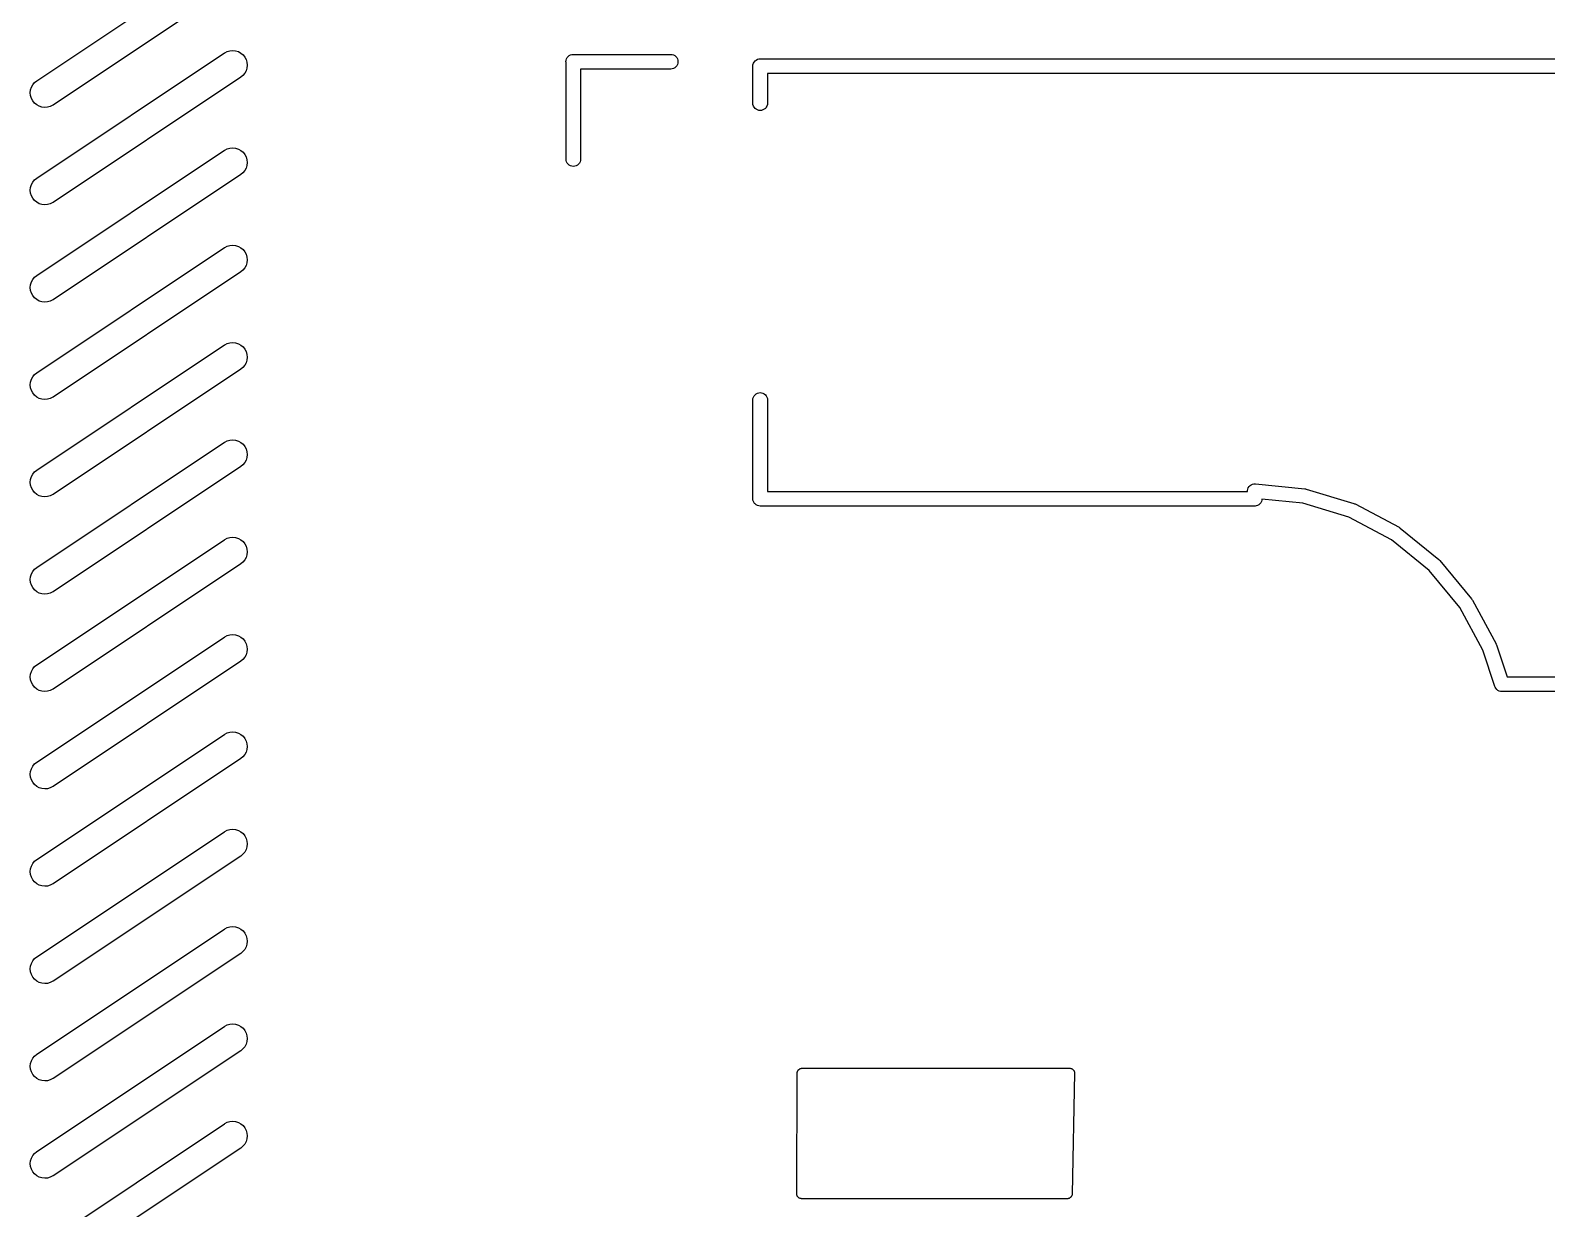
# Model space of a CAD drawing. Extents: x -13 to 127, y -89 to 15.
# Drawn here: x -12.58 to 3, y -61.93 to -49.83 of the extents above; entities that cross this region are included whole.
import ezdxf

# ---------------------------------------------------------------- set-up
doc = ezdxf.new("R2010")
doc.units = 0
doc.layers.add('BLACK', color=7, linetype='CONTINUOUS')

msp = doc.modelspace()

# ---------------------------------------------------------------- linework, layer by layer
at = {"layer": 'BLACK', "linetype": 'CONTINUOUS'}
for p, q in [((-12.5115, -50.3455), (-10.5829, -49.0598)), ((-10.4165, -49.3094), (-12.3451, -50.5951)), ((-12.5115, -51.3455), (-10.5829, -50.0598)), ((-10.5829, -50.0598), (-10.5812, -50.0586)), ((-10.5812, -50.0586), (-10.5552, -50.0452)), ((-10.5552, -50.0452), (-10.527, -50.0371)), ((-10.527, -50.0371), (-10.4979, -50.0346)), ((-10.4979, -50.0346), (-10.4688, -50.0378)), ((-10.4688, -50.0378), (-10.4408, -50.0466)), ((-10.4408, -50.0466), (-10.4152, -50.0607)), ((-10.4152, -50.0607), (-10.3927, -50.0795)), ((-10.3927, -50.0795), (-10.3743, -50.1022)), ((-10.3743, -50.1022), (-10.3607, -50.1282)), ((-10.3607, -50.1282), (-10.3524, -50.1562)), ((-10.3524, -50.1562), (-10.3497, -50.1854)), ((-7.07536, -50.15), (-7.07391, -50.1353)), ((-7.075, -50.1537), (-7.07536, -50.15)), ((-7.075, -51.1537), (-7.075, -50.1537)), ((-7.07391, -50.1353), (-7.06962, -50.1212)), ((-7.06962, -50.1212), (-7.06266, -50.1081)), ((-7.06266, -50.1081), (-7.05329, -50.0967)), ((-7.05329, -50.0967), (-7.04187, -50.0873)), ((-7.04187, -50.0873), (-7.02884, -50.0804)), ((-7.02884, -50.0804), (-7.0147, -50.0761)), ((-7.0147, -50.0761), (-7.00367, -50.075)), ((-7.00367, -50.075), (-7, -50.0746)), ((-7, -50.0746), (-6.99632, -50.075)), ((-6.99632, -50.075), (-5.99632, -50.075)), ((-5.99632, -50.075), (-5.9853, -50.0761)), ((-5.9853, -50.0761), (-5.97116, -50.0804)), ((-5.97116, -50.0804), (-5.95813, -50.0873)), ((-5.95813, -50.0873), (-5.94671, -50.0967)), ((-5.94671, -50.0967), (-5.93734, -50.1081)), ((-5.93734, -50.1081), (-5.93037, -50.1212)), ((-5.93037, -50.1212), (-5.92609, -50.1353)), ((-5.92609, -50.1353), (-5.92464, -50.15)), ((-5.92464, -50.15), (-5.92609, -50.1647)), ((-5.14962, -50.1662), (-5.14266, -50.1531)), ((-5.14266, -50.1531), (-5.13329, -50.1417)), ((-5.13329, -50.1417), (-5.12187, -50.1323)), ((-5.12187, -50.1323), (-5.10884, -50.1254)), ((-5.10884, -50.1254), (-5.0947, -50.1211)), ((-5.0947, -50.1211), (-5.08367, -50.12)), ((-5.08367, -50.12), (-5.08, -50.1196)), ((-5.08, -50.1196), (-5.07632, -50.12)), ((-5.07632, -50.12), (3.81367, -50.12)), ((-10.4165, -50.3094), (-12.3451, -51.5951)), ((-10.3939, -50.2908), (-10.4165, -50.3094)), ((-10.3752, -50.2683), (-10.3939, -50.2908)), ((-10.3613, -50.2425), (-10.3752, -50.2683)), ((-10.3527, -50.2145), (-10.3613, -50.2425)), ((-10.3497, -50.1854), (-10.3527, -50.2145)), ((-5.99632, -50.225), (-6.925, -50.225)), ((-6.925, -50.225), (-6.925, -51.1537)), ((-5.9853, -50.2239), (-5.99632, -50.225)), ((-5.97116, -50.2196), (-5.9853, -50.2239)), ((-5.95813, -50.2127), (-5.97116, -50.2196)), ((-5.94671, -50.2033), (-5.95813, -50.2127)), ((-5.93734, -50.1919), (-5.94671, -50.2033)), ((-5.93037, -50.1788), (-5.93734, -50.1919)), ((-5.92609, -50.1647), (-5.93037, -50.1788)), ((-5.15536, -50.195), (-5.15391, -50.1803)), ((-5.155, -50.1987), (-5.15536, -50.195)), ((-5.155, -50.5797), (-5.155, -50.1987)), ((-5.15391, -50.1803), (-5.14962, -50.1662)), ((3.80633, -50.27), (-5.005, -50.27)), ((-5.005, -50.27), (-5.005, -50.5797)), ((-12.5783, -50.4695), (-12.5753, -50.4404)), ((-12.5756, -50.4986), (-12.5783, -50.4695)), ((-12.5753, -50.4404), (-12.5667, -50.4124)), ((-12.5667, -50.4124), (-12.5528, -50.3866)), ((-12.5528, -50.3866), (-12.5341, -50.364)), ((-12.5341, -50.364), (-12.5115, -50.3455)), ((-12.5673, -50.5267), (-12.5756, -50.4986)), ((-12.5537, -50.5526), (-12.5673, -50.5267)), ((-12.5353, -50.5754), (-12.5537, -50.5526)), ((-12.5128, -50.5942), (-12.5353, -50.5754)), ((-12.4872, -50.6082), (-12.5128, -50.5942)), ((-12.4592, -50.6171), (-12.4872, -50.6082)), ((-12.4301, -50.6203), (-12.4592, -50.6171)), ((-12.401, -50.6178), (-12.4301, -50.6203)), ((-12.3728, -50.6097), (-12.401, -50.6178)), ((-12.3468, -50.5962), (-12.3728, -50.6097)), ((-12.3451, -50.5951), (-12.3468, -50.5962)), ((-5.15391, -50.5907), (-5.155, -50.5797)), ((-5.14962, -50.6048), (-5.15391, -50.5907)), ((-5.14266, -50.6179), (-5.14962, -50.6048)), ((-5.13329, -50.6293), (-5.14266, -50.6179)), ((-5.12187, -50.6387), (-5.13329, -50.6293)), ((-5.02671, -50.6293), (-5.03813, -50.6387)), ((-5.01734, -50.6179), (-5.02671, -50.6293)), ((-5.01037, -50.6048), (-5.01734, -50.6179)), ((-5.00609, -50.5907), (-5.01037, -50.6048)), ((-5.005, -50.5797), (-5.00609, -50.5907)), ((-5.10884, -50.6456), (-5.12187, -50.6387)), ((-5.0947, -50.6499), (-5.10884, -50.6456)), ((-5.08, -50.6514), (-5.0947, -50.6499)), ((-5.0653, -50.6499), (-5.08, -50.6514)), ((-5.05116, -50.6456), (-5.0653, -50.6499)), ((-5.03813, -50.6387), (-5.05116, -50.6456)), ((-12.5115, -52.3455), (-10.5829, -51.0598)), ((-10.5829, -51.0598), (-10.5812, -51.0586)), ((-10.5812, -51.0586), (-10.5552, -51.0452)), ((-10.5552, -51.0452), (-10.527, -51.0371)), ((-10.527, -51.0371), (-10.4979, -51.0346)), ((-10.4979, -51.0346), (-10.4688, -51.0378)), ((-10.4688, -51.0378), (-10.4408, -51.0466)), ((-10.4408, -51.0466), (-10.4152, -51.0607)), ((-10.4152, -51.0607), (-10.3927, -51.0795)), ((-10.3927, -51.0795), (-10.3743, -51.1022)), ((-10.3613, -51.2425), (-10.3752, -51.2683)), ((-10.3743, -51.1022), (-10.3607, -51.1282)), ((-10.3527, -51.2145), (-10.3613, -51.2425)), ((-10.3607, -51.1282), (-10.3524, -51.1562)), ((-10.3497, -51.1854), (-10.3527, -51.2145)), ((-10.3524, -51.1562), (-10.3497, -51.1854)), ((-7.07391, -51.1647), (-7.075, -51.1537)), ((-7.06962, -51.1788), (-7.07391, -51.1647)), ((-7.06266, -51.1919), (-7.06962, -51.1788)), ((-7.05329, -51.2033), (-7.06266, -51.1919)), ((-7.04187, -51.2127), (-7.05329, -51.2033)), ((-7.02884, -51.2196), (-7.04187, -51.2127)), ((-7.0147, -51.2239), (-7.02884, -51.2196)), ((-7, -51.2254), (-7.0147, -51.2239)), ((-6.9853, -51.2239), (-7, -51.2254)), ((-6.97116, -51.2196), (-6.9853, -51.2239)), ((-6.95813, -51.2127), (-6.97116, -51.2196)), ((-6.94671, -51.2033), (-6.95813, -51.2127)), ((-6.93734, -51.1919), (-6.94671, -51.2033)), ((-6.93037, -51.1788), (-6.93734, -51.1919)), ((-6.92609, -51.1647), (-6.93037, -51.1788)), ((-6.925, -51.1537), (-6.92609, -51.1647)), ((-12.5667, -51.4124), (-12.5528, -51.3866)), ((-12.5528, -51.3866), (-12.5341, -51.364)), ((-12.5341, -51.364), (-12.5115, -51.3455)), ((-10.4165, -51.3094), (-12.3451, -52.5951)), ((-10.3939, -51.2908), (-10.4165, -51.3094)), ((-10.3752, -51.2683), (-10.3939, -51.2908)), ((-12.5783, -51.4695), (-12.5753, -51.4404)), ((-12.5756, -51.4986), (-12.5783, -51.4695)), ((-12.5673, -51.5267), (-12.5756, -51.4986)), ((-12.5753, -51.4404), (-12.5667, -51.4124)), ((-12.5537, -51.5526), (-12.5673, -51.5267)), ((-12.5353, -51.5754), (-12.5537, -51.5526)), ((-12.5128, -51.5942), (-12.5353, -51.5754)), ((-12.4872, -51.6082), (-12.5128, -51.5942)), ((-12.4592, -51.6171), (-12.4872, -51.6082)), ((-12.4301, -51.6203), (-12.4592, -51.6171)), ((-12.401, -51.6178), (-12.4301, -51.6203)), ((-12.3728, -51.6097), (-12.401, -51.6178)), ((-12.3468, -51.5962), (-12.3728, -51.6097)), ((-12.3451, -51.5951), (-12.3468, -51.5962)), ((-12.5115, -53.3455), (-10.5829, -52.0598)), ((-10.5829, -52.0598), (-10.5812, -52.0586)), ((-10.5812, -52.0586), (-10.5552, -52.0452)), ((-10.5552, -52.0452), (-10.527, -52.0371)), ((-10.527, -52.0371), (-10.4979, -52.0346)), ((-10.4979, -52.0346), (-10.4688, -52.0378)), ((-10.4688, -52.0378), (-10.4408, -52.0466)), ((-10.4408, -52.0466), (-10.4152, -52.0607)), ((-10.4152, -52.0607), (-10.3927, -52.0795)), ((-10.3927, -52.0795), (-10.3743, -52.1022)), ((-10.3743, -52.1022), (-10.3607, -52.1282)), ((-10.3607, -52.1282), (-10.3524, -52.1562)), ((-10.3497, -52.1854), (-10.3527, -52.2145)), ((-10.3524, -52.1562), (-10.3497, -52.1854)), ((-10.4165, -52.3094), (-12.3451, -53.5951)), ((-10.3939, -52.2908), (-10.4165, -52.3094)), ((-10.3752, -52.2683), (-10.3939, -52.2908)), ((-10.3613, -52.2425), (-10.3752, -52.2683)), ((-10.3527, -52.2145), (-10.3613, -52.2425)), ((-12.5783, -52.4695), (-12.5753, -52.4404)), ((-12.5756, -52.4986), (-12.5783, -52.4695)), ((-12.5673, -52.5267), (-12.5756, -52.4986)), ((-12.5753, -52.4404), (-12.5667, -52.4124)), ((-12.5667, -52.4124), (-12.5528, -52.3866)), ((-12.5528, -52.3866), (-12.5341, -52.364)), ((-12.5341, -52.364), (-12.5115, -52.3455)), ((-12.5537, -52.5526), (-12.5673, -52.5267)), ((-12.5353, -52.5754), (-12.5537, -52.5526)), ((-12.5128, -52.5942), (-12.5353, -52.5754)), ((-12.4872, -52.6082), (-12.5128, -52.5942)), ((-12.4592, -52.6171), (-12.4872, -52.6082)), ((-12.4301, -52.6203), (-12.4592, -52.6171)), ((-12.401, -52.6178), (-12.4301, -52.6203)), ((-12.3728, -52.6097), (-12.401, -52.6178)), ((-12.3468, -52.5962), (-12.3728, -52.6097)), ((-12.3451, -52.5951), (-12.3468, -52.5962)), ((-12.5115, -54.3455), (-10.5829, -53.0598)), ((-10.5829, -53.0598), (-10.5812, -53.0586)), ((-10.5812, -53.0586), (-10.5552, -53.0452)), ((-10.5552, -53.0452), (-10.527, -53.0371)), ((-10.527, -53.0371), (-10.4979, -53.0346)), ((-10.4979, -53.0346), (-10.4688, -53.0378)), ((-10.4688, -53.0378), (-10.4408, -53.0466)), ((-10.4408, -53.0466), (-10.4152, -53.0607)), ((-10.4152, -53.0607), (-10.3927, -53.0795)), ((-10.3927, -53.0795), (-10.3743, -53.1022)), ((-10.3743, -53.1022), (-10.3607, -53.1282)), ((-10.3752, -53.2683), (-10.3939, -53.2908)), ((-10.3613, -53.2425), (-10.3752, -53.2683)), ((-10.3527, -53.2145), (-10.3613, -53.2425)), ((-10.3607, -53.1282), (-10.3524, -53.1562)), ((-10.3497, -53.1854), (-10.3527, -53.2145)), ((-10.3524, -53.1562), (-10.3497, -53.1854)), ((-12.5753, -53.4404), (-12.5667, -53.4124)), ((-12.5667, -53.4124), (-12.5528, -53.3866)), ((-12.5528, -53.3866), (-12.5341, -53.364)), ((-12.5341, -53.364), (-12.5115, -53.3455)), ((-10.4165, -53.3094), (-12.3451, -54.5951)), ((-10.3939, -53.2908), (-10.4165, -53.3094)), ((-12.5783, -53.4695), (-12.5753, -53.4404)), ((-12.5756, -53.4986), (-12.5783, -53.4695)), ((-12.5673, -53.5267), (-12.5756, -53.4986)), ((-12.5537, -53.5526), (-12.5673, -53.5267)), ((-12.5353, -53.5754), (-12.5537, -53.5526)), ((-12.5128, -53.5942), (-12.5353, -53.5754)), ((-5.14962, -53.5952), (-5.14266, -53.5821)), ((-5.14266, -53.5821), (-5.13329, -53.5707)), ((-5.13329, -53.5707), (-5.12187, -53.5613)), ((-5.12187, -53.5613), (-5.10884, -53.5544)), ((-5.10884, -53.5544), (-5.0947, -53.5501)), ((-5.0947, -53.5501), (-5.08, -53.5486)), ((-5.08, -53.5486), (-5.0653, -53.5501)), ((-5.0653, -53.5501), (-5.05116, -53.5544)), ((-5.05116, -53.5544), (-5.03813, -53.5613)), ((-5.03813, -53.5613), (-5.02671, -53.5707)), ((-5.02671, -53.5707), (-5.01734, -53.5821)), ((-5.01734, -53.5821), (-5.01037, -53.5952)), ((-12.4872, -53.6082), (-12.5128, -53.5942)), ((-12.4592, -53.6171), (-12.4872, -53.6082)), ((-12.4301, -53.6203), (-12.4592, -53.6171)), ((-12.401, -53.6178), (-12.4301, -53.6203)), ((-12.3728, -53.6097), (-12.401, -53.6178)), ((-12.3468, -53.5962), (-12.3728, -53.6097)), ((-12.3451, -53.5951), (-12.3468, -53.5962)), ((-5.155, -53.6203), (-5.15391, -53.6093)), ((-5.155, -54.6363), (-5.155, -53.6203)), ((-5.15391, -53.6093), (-5.14962, -53.5952)), ((-5.01037, -53.5952), (-5.00609, -53.6093)), ((-5.00609, -53.6093), (-5.005, -53.6203)), ((-5.005, -53.6203), (-5.005, -54.565)), ((-10.5812, -54.0586), (-10.5552, -54.0452)), ((-10.5552, -54.0452), (-10.527, -54.0371)), ((-10.527, -54.0371), (-10.4979, -54.0346)), ((-10.4979, -54.0346), (-10.4688, -54.0378)), ((-10.4688, -54.0378), (-10.4408, -54.0466)), ((-10.4408, -54.0466), (-10.4152, -54.0607)), ((-12.5115, -55.3455), (-10.5829, -54.0598)), ((-10.5829, -54.0598), (-10.5812, -54.0586)), ((-10.4152, -54.0607), (-10.3927, -54.0795)), ((-10.3927, -54.0795), (-10.3743, -54.1022)), ((-10.3743, -54.1022), (-10.3607, -54.1282)), ((-10.3607, -54.1282), (-10.3524, -54.1562)), ((-10.3497, -54.1854), (-10.3527, -54.2145)), ((-10.3524, -54.1562), (-10.3497, -54.1854)), ((-12.5528, -54.3866), (-12.5341, -54.364)), ((-12.5341, -54.364), (-12.5115, -54.3455)), ((-10.4165, -54.3094), (-12.3451, -55.5951)), ((-10.3939, -54.2908), (-10.4165, -54.3094)), ((-10.3752, -54.2683), (-10.3939, -54.2908)), ((-10.3613, -54.2425), (-10.3752, -54.2683)), ((-10.3527, -54.2145), (-10.3613, -54.2425)), ((-12.5783, -54.4695), (-12.5753, -54.4404)), ((-12.5756, -54.4986), (-12.5783, -54.4695)), ((-12.5673, -54.5267), (-12.5756, -54.4986)), ((-12.5753, -54.4404), (-12.5667, -54.4124)), ((-12.5667, -54.4124), (-12.5528, -54.3866)), ((-0.06597, -54.5262), (-0.05779, -54.514)), ((-0.05779, -54.514), (-0.0474, -54.5037)), ((-0.0474, -54.5037), (-0.03521, -54.4956)), ((-0.03521, -54.4956), (-0.02168, -54.49)), ((-0.02168, -54.49), (-0.00732, -54.4872)), ((-0.00732, -54.4872), (0.00732, -54.4872)), ((0.00732, -54.4872), (0.51585, -54.537)), ((-12.5537, -54.5526), (-12.5673, -54.5267)), ((-12.5353, -54.5754), (-12.5537, -54.5526)), ((-12.5128, -54.5942), (-12.5353, -54.5754)), ((-12.4872, -54.6082), (-12.5128, -54.5942)), ((-12.4592, -54.6171), (-12.4872, -54.6082)), ((-12.4301, -54.6203), (-12.4592, -54.6171)), ((-12.401, -54.6178), (-12.4301, -54.6203)), ((-12.3728, -54.6097), (-12.401, -54.6178)), ((-12.3468, -54.5962), (-12.3728, -54.6097)), ((-12.3451, -54.5951), (-12.3468, -54.5962)), ((-5.15536, -54.64), (-5.155, -54.6363)), ((-5.15391, -54.6547), (-5.15536, -54.64)), ((-5.14962, -54.6688), (-5.15391, -54.6547)), ((-5.14266, -54.6819), (-5.14962, -54.6688)), ((-5.005, -54.565), (-0.07466, -54.565)), ((-0.07466, -54.565), (-0.07459, -54.554)), ((-0.07459, -54.554), (-0.07165, -54.5397)), ((-0.07165, -54.5397), (-0.06597, -54.5262)), ((0.06963, -54.6688), (0.06266, -54.6819)), ((0.07391, -54.6547), (0.06963, -54.6688)), ((0.07491, -54.6445), (0.07391, -54.6547)), ((0.4939, -54.6856), (0.07491, -54.6445)), ((0.51585, -54.537), (0.51586, -54.537)), ((0.51586, -54.537), (0.51587, -54.5371)), ((0.51587, -54.5371), (0.5169, -54.5372)), ((0.5169, -54.5372), (0.52353, -54.5386)), ((0.52353, -54.5386), (0.53022, -54.5399)), ((0.53022, -54.5399), (1.01938, -54.6876)), ((-5.13772, -54.6879), (-5.14266, -54.6819)), ((-5.13329, -54.6933), (-5.13772, -54.6879)), ((-5.12187, -54.7027), (-5.13329, -54.6933)), ((-5.10884, -54.7096), (-5.12187, -54.7027)), ((-5.0947, -54.7139), (-5.10884, -54.7096)), ((-5.08, -54.7154), (-5.0947, -54.7139)), ((-5.07632, -54.715), (-5.08, -54.7154)), ((0.00367, -54.715), (-5.07632, -54.715)), ((0.0147, -54.7139), (0.00367, -54.715)), ((0.02884, -54.7096), (0.0147, -54.7139)), ((0.04187, -54.7027), (0.02884, -54.7096)), ((0.05329, -54.6933), (0.04187, -54.7027)), ((0.06266, -54.6819), (0.05329, -54.6933)), ((0.96899, -54.8291), (0.4939, -54.6856)), ((1.40717, -55.062), (0.96899, -54.8291)), ((1.01938, -54.6876), (1.01938, -54.6876)), ((1.01938, -54.6876), (1.01939, -54.6876)), ((1.01939, -54.6876), (1.02039, -54.6879)), ((1.02039, -54.6879), (1.02664, -54.6906)), ((1.02664, -54.6906), (1.03292, -54.6932)), ((1.03292, -54.6932), (1.48408, -54.933)), ((1.48408, -54.933), (1.48408, -54.933)), ((1.48408, -54.933), (1.48409, -54.9331)), ((1.48409, -54.9331), (1.48501, -54.9335)), ((1.48501, -54.9335), (1.4906, -54.9374)), ((1.4906, -54.9374), (1.49628, -54.9411)), ((1.49628, -54.9411), (1.89226, -55.2641)), ((-12.5115, -56.3455), (-10.5829, -55.0598)), ((-10.5829, -55.0598), (-10.5812, -55.0586)), ((-10.5812, -55.0586), (-10.5552, -55.0452)), ((-10.5552, -55.0452), (-10.527, -55.0371)), ((-10.527, -55.0371), (-10.4979, -55.0346)), ((-10.4979, -55.0346), (-10.4688, -55.0378)), ((-10.4688, -55.0378), (-10.4408, -55.0466)), ((-10.4408, -55.0466), (-10.4152, -55.0607)), ((-10.4152, -55.0607), (-10.3927, -55.0795)), ((-10.3927, -55.0795), (-10.3743, -55.1022)), ((-10.3743, -55.1022), (-10.3607, -55.1282)), ((-10.3607, -55.1282), (-10.3524, -55.1562)), ((1.79175, -55.3757), (1.40717, -55.062)), ((-10.3939, -55.2908), (-10.4165, -55.3094)), ((-10.3752, -55.2683), (-10.3939, -55.2908)), ((-10.3613, -55.2425), (-10.3752, -55.2683)), ((-10.3527, -55.2145), (-10.3613, -55.2425)), ((-10.3497, -55.1854), (-10.3527, -55.2145)), ((-10.3524, -55.1562), (-10.3497, -55.1854)), ((1.89226, -55.2641), (1.89306, -55.2648)), ((1.89306, -55.2648), (1.89781, -55.2696)), ((1.89781, -55.2696), (1.90264, -55.2744)), ((1.90264, -55.2744), (2.22835, -55.6681)), ((-12.5783, -55.4695), (-12.5753, -55.4404)), ((-12.5753, -55.4404), (-12.5667, -55.4124)), ((-12.5667, -55.4124), (-12.5528, -55.3866)), ((-12.5528, -55.3866), (-12.5341, -55.364)), ((-12.5341, -55.364), (-12.5115, -55.3455)), ((-10.4165, -55.3094), (-12.3451, -56.5951)), ((2.10808, -55.7581), (1.79175, -55.3757)), ((-12.5756, -55.4986), (-12.5783, -55.4695)), ((-12.5673, -55.5267), (-12.5756, -55.4986)), ((-12.5537, -55.5526), (-12.5673, -55.5267)), ((-12.5353, -55.5754), (-12.5537, -55.5526)), ((-12.5128, -55.5942), (-12.5353, -55.5754)), ((-12.4872, -55.6082), (-12.5128, -55.5942)), ((-12.4592, -55.6171), (-12.4872, -55.6082)), ((-12.3728, -55.6097), (-12.401, -55.6178)), ((-12.3468, -55.5962), (-12.3728, -55.6097)), ((-12.3451, -55.5951), (-12.3468, -55.5962)), ((-12.4301, -55.6203), (-12.4592, -55.6171)), ((-12.401, -55.6178), (-12.4301, -55.6203)), ((2.34451, -56.1953), (2.10808, -55.7581)), ((2.22835, -55.6681), (2.22835, -55.6681)), ((2.22835, -55.6681), (2.22836, -55.6681)), ((2.22836, -55.6681), (2.22901, -55.6689)), ((2.22901, -55.6689), (2.23272, -55.6746)), ((2.23272, -55.6746), (2.23654, -55.6803)), ((2.23654, -55.6803), (2.47957, -56.1297)), ((-12.5115, -57.3455), (-10.5829, -56.0598)), ((-10.5829, -56.0598), (-10.5812, -56.0586)), ((-10.5812, -56.0586), (-10.5552, -56.0452)), ((-10.5552, -56.0452), (-10.527, -56.0371)), ((-10.527, -56.0371), (-10.4979, -56.0346)), ((-10.4979, -56.0346), (-10.4688, -56.0378)), ((-10.4688, -56.0378), (-10.4408, -56.0466)), ((-10.4408, -56.0466), (-10.4152, -56.0607)), ((-10.4152, -56.0607), (-10.3927, -56.0795)), ((-10.3927, -56.0795), (-10.3743, -56.1022)), ((-10.3743, -56.1022), (-10.3607, -56.1282)), ((-10.3527, -56.2145), (-10.3613, -56.2425)), ((-10.3607, -56.1282), (-10.3524, -56.1562)), ((-10.3497, -56.1854), (-10.3527, -56.2145)), ((-10.3524, -56.1562), (-10.3497, -56.1854)), ((2.46854, -56.5678), (2.34451, -56.1953)), ((2.47957, -56.1297), (2.48006, -56.1307)), ((2.48006, -56.1307), (2.48231, -56.1362)), ((2.48231, -56.1362), (2.48475, -56.1417)), ((2.48475, -56.1417), (2.59407, -56.47)), ((-12.5667, -56.4124), (-12.5528, -56.3866)), ((-12.5528, -56.3866), (-12.5341, -56.364)), ((-12.5341, -56.364), (-12.5115, -56.3455)), ((-10.4165, -56.3094), (-12.3451, -57.5951)), ((-10.3939, -56.2908), (-10.4165, -56.3094)), ((-10.3752, -56.2683), (-10.3939, -56.2908)), ((-10.3613, -56.2425), (-10.3752, -56.2683)), ((-12.5783, -56.4695), (-12.5753, -56.4404)), ((-12.5756, -56.4986), (-12.5783, -56.4695)), ((-12.5673, -56.5267), (-12.5756, -56.4986)), ((-12.5753, -56.4404), (-12.5667, -56.4124)), ((-12.5537, -56.5526), (-12.5673, -56.5267)), ((2.59407, -56.47), (4.19467, -56.47)), ((-12.5353, -56.5754), (-12.5537, -56.5526)), ((-12.5128, -56.5942), (-12.5353, -56.5754)), ((-12.4872, -56.6082), (-12.5128, -56.5942)), ((-12.4592, -56.6171), (-12.4872, -56.6082)), ((-12.4301, -56.6203), (-12.4592, -56.6171)), ((-12.401, -56.6178), (-12.4301, -56.6203)), ((-12.3728, -56.6097), (-12.401, -56.6178)), ((-12.3468, -56.5962), (-12.3728, -56.6097)), ((-12.3451, -56.5951), (-12.3468, -56.5962)), ((2.47037, -56.5738), (2.46854, -56.5678)), ((2.47734, -56.5869), (2.47037, -56.5738)), ((2.48671, -56.5983), (2.47734, -56.5869)), ((2.49813, -56.6077), (2.48671, -56.5983)), ((2.51116, -56.6146), (2.49813, -56.6077)), ((2.5253, -56.6189), (2.51116, -56.6146)), ((2.53632, -56.62), (2.5253, -56.6189)), ((4.19468, -56.62), (2.53632, -56.62)), ((-12.5115, -58.3455), (-10.5829, -57.0598)), ((-10.5829, -57.0598), (-10.5812, -57.0586)), ((-10.5812, -57.0586), (-10.5552, -57.0452)), ((-10.5552, -57.0452), (-10.527, -57.0371)), ((-10.527, -57.0371), (-10.4979, -57.0346)), ((-10.4979, -57.0346), (-10.4688, -57.0378)), ((-10.4688, -57.0378), (-10.4408, -57.0466)), ((-10.4408, -57.0466), (-10.4152, -57.0607)), ((-10.4152, -57.0607), (-10.3927, -57.0795)), ((-10.3927, -57.0795), (-10.3743, -57.1022)), ((-10.3743, -57.1022), (-10.3607, -57.1282)), ((-10.3607, -57.1282), (-10.3524, -57.1562)), ((-10.3524, -57.1562), (-10.3497, -57.1854)), ((-10.4165, -57.3094), (-12.3451, -58.5951)), ((-10.3939, -57.2908), (-10.4165, -57.3094)), ((-10.3752, -57.2683), (-10.3939, -57.2908)), ((-10.3613, -57.2425), (-10.3752, -57.2683)), ((-10.3527, -57.2145), (-10.3613, -57.2425)), ((-10.3497, -57.1854), (-10.3527, -57.2145)), ((-12.5783, -57.4695), (-12.5753, -57.4404)), ((-12.5756, -57.4986), (-12.5783, -57.4695)), ((-12.5753, -57.4404), (-12.5667, -57.4124)), ((-12.5667, -57.4124), (-12.5528, -57.3866)), ((-12.5528, -57.3866), (-12.5341, -57.364)), ((-12.5341, -57.364), (-12.5115, -57.3455)), ((-12.5673, -57.5267), (-12.5756, -57.4986)), ((-12.5537, -57.5526), (-12.5673, -57.5267)), ((-12.5353, -57.5754), (-12.5537, -57.5526)), ((-12.5128, -57.5942), (-12.5353, -57.5754)), ((-12.4872, -57.6082), (-12.5128, -57.5942)), ((-12.4592, -57.6171), (-12.4872, -57.6082)), ((-12.4301, -57.6203), (-12.4592, -57.6171)), ((-12.401, -57.6178), (-12.4301, -57.6203)), ((-12.3728, -57.6097), (-12.401, -57.6178)), ((-12.3468, -57.5962), (-12.3728, -57.6097)), ((-12.3451, -57.5951), (-12.3468, -57.5962)), ((-12.5115, -59.3455), (-10.5829, -58.0598)), ((-10.5829, -58.0598), (-10.5812, -58.0586)), ((-10.5812, -58.0586), (-10.5552, -58.0452)), ((-10.5552, -58.0452), (-10.527, -58.0371)), ((-10.527, -58.0371), (-10.4979, -58.0346)), ((-10.4979, -58.0346), (-10.4688, -58.0378)), ((-10.4688, -58.0378), (-10.4408, -58.0466)), ((-10.4408, -58.0466), (-10.4152, -58.0607)), ((-10.4152, -58.0607), (-10.3927, -58.0795)), ((-10.3927, -58.0795), (-10.3743, -58.1022)), ((-10.3743, -58.1022), (-10.3607, -58.1282)), ((-10.3613, -58.2425), (-10.3752, -58.2683)), ((-10.3527, -58.2145), (-10.3613, -58.2425)), ((-10.3607, -58.1282), (-10.3524, -58.1562)), ((-10.3497, -58.1854), (-10.3527, -58.2145)), ((-10.3524, -58.1562), (-10.3497, -58.1854)), ((-12.5753, -58.4404), (-12.5667, -58.4124)), ((-12.5667, -58.4124), (-12.5528, -58.3866)), ((-12.5528, -58.3866), (-12.5341, -58.364)), ((-12.5341, -58.364), (-12.5115, -58.3455)), ((-10.4165, -58.3094), (-12.3451, -59.5951)), ((-10.3939, -58.2908), (-10.4165, -58.3094)), ((-10.3752, -58.2683), (-10.3939, -58.2908)), ((-12.5783, -58.4695), (-12.5753, -58.4404)), ((-12.5756, -58.4986), (-12.5783, -58.4695)), ((-12.5673, -58.5267), (-12.5756, -58.4986)), ((-12.5537, -58.5526), (-12.5673, -58.5267)), ((-12.5353, -58.5754), (-12.5537, -58.5526)), ((-12.5128, -58.5942), (-12.5353, -58.5754)), ((-12.4872, -58.6082), (-12.5128, -58.5942)), ((-12.4592, -58.6171), (-12.4872, -58.6082)), ((-12.4301, -58.6203), (-12.4592, -58.6171)), ((-12.401, -58.6178), (-12.4301, -58.6203)), ((-12.3728, -58.6097), (-12.401, -58.6178)), ((-12.3468, -58.5962), (-12.3728, -58.6097)), ((-12.3451, -58.5951), (-12.3468, -58.5962)), ((-10.5552, -59.0452), (-10.527, -59.0371)), ((-10.527, -59.0371), (-10.4979, -59.0346)), ((-10.4979, -59.0346), (-10.4688, -59.0378)), ((-10.4688, -59.0378), (-10.4408, -59.0466)), ((-12.5115, -60.3455), (-10.5829, -59.0598)), ((-10.5829, -59.0598), (-10.5812, -59.0586)), ((-10.5812, -59.0586), (-10.5552, -59.0452)), ((-10.4408, -59.0466), (-10.4152, -59.0607)), ((-10.4152, -59.0607), (-10.3927, -59.0795)), ((-10.3927, -59.0795), (-10.3743, -59.1022)), ((-10.3743, -59.1022), (-10.3607, -59.1282)), ((-10.3607, -59.1282), (-10.3524, -59.1562)), ((-10.3497, -59.1854), (-10.3527, -59.2145)), ((-10.3524, -59.1562), (-10.3497, -59.1854)), ((-12.5341, -59.364), (-12.5115, -59.3455)), ((-10.4165, -59.3094), (-12.3451, -60.5951)), ((-10.3939, -59.2908), (-10.4165, -59.3094)), ((-10.3752, -59.2683), (-10.3939, -59.2908)), ((-10.3613, -59.2425), (-10.3752, -59.2683)), ((-10.3527, -59.2145), (-10.3613, -59.2425)), ((-12.5783, -59.4695), (-12.5753, -59.4404)), ((-12.5756, -59.4986), (-12.5783, -59.4695)), ((-12.5673, -59.5267), (-12.5756, -59.4986)), ((-12.5753, -59.4404), (-12.5667, -59.4124)), ((-12.5667, -59.4124), (-12.5528, -59.3866)), ((-12.5528, -59.3866), (-12.5341, -59.364)), ((-12.5537, -59.5526), (-12.5673, -59.5267)), ((-12.5353, -59.5754), (-12.5537, -59.5526)), ((-12.5128, -59.5942), (-12.5353, -59.5754)), ((-12.4872, -59.6082), (-12.5128, -59.5942)), ((-12.4592, -59.6171), (-12.4872, -59.6082)), ((-12.4301, -59.6203), (-12.4592, -59.6171)), ((-12.401, -59.6178), (-12.4301, -59.6203)), ((-12.3728, -59.6097), (-12.401, -59.6178)), ((-12.3468, -59.5962), (-12.3728, -59.6097)), ((-12.3451, -59.5951), (-12.3468, -59.5962)), ((-12.5115, -61.3455), (-10.5829, -60.0598)), ((-10.5829, -60.0598), (-10.5812, -60.0586)), ((-10.5812, -60.0586), (-10.5552, -60.0452)), ((-10.5552, -60.0452), (-10.527, -60.0371)), ((-10.527, -60.0371), (-10.4979, -60.0346)), ((-10.4979, -60.0346), (-10.4688, -60.0378)), ((-10.4688, -60.0378), (-10.4408, -60.0466)), ((-10.4408, -60.0466), (-10.4152, -60.0607)), ((-10.4152, -60.0607), (-10.3927, -60.0795)), ((-10.3927, -60.0795), (-10.3743, -60.1022)), ((-10.3743, -60.1022), (-10.3607, -60.1282)), ((-10.3607, -60.1282), (-10.3524, -60.1562)), ((-10.3752, -60.2683), (-10.3939, -60.2908)), ((-10.3613, -60.2425), (-10.3752, -60.2683)), ((-10.3527, -60.2145), (-10.3613, -60.2425)), ((-10.3497, -60.1854), (-10.3527, -60.2145)), ((-10.3524, -60.1562), (-10.3497, -60.1854)), ((-12.5783, -60.4695), (-12.5753, -60.4404)), ((-12.5753, -60.4404), (-12.5667, -60.4124)), ((-12.5667, -60.4124), (-12.5528, -60.3866)), ((-12.5528, -60.3866), (-12.5341, -60.364)), ((-12.5341, -60.364), (-12.5115, -60.3455)), ((-10.4165, -60.3094), (-12.3451, -61.5951)), ((-10.3939, -60.2908), (-10.4165, -60.3094)), ((-12.5756, -60.4986), (-12.5783, -60.4695)), ((-12.5673, -60.5267), (-12.5756, -60.4986)), ((-12.5537, -60.5526), (-12.5673, -60.5267)), ((-12.5353, -60.5754), (-12.5537, -60.5526)), ((-12.5128, -60.5942), (-12.5353, -60.5754)), ((-12.4872, -60.6082), (-12.5128, -60.5942)), ((-12.3468, -60.5962), (-12.3728, -60.6097)), ((-12.3451, -60.5951), (-12.3468, -60.5962)), ((-4.705, -61.7798), (-4.7, -60.5398)), ((-4.7, -60.5396), (-4.69999, -60.5391)), ((-4.7, -60.5397), (-4.7, -60.5396)), ((-4.7, -60.5398), (-4.7, -60.5397)), ((-4.7, -60.5397), (-4.7, -60.5397)), ((-4.69999, -60.5391), (-4.69946, -60.5345)), ((-4.69946, -60.5345), (-4.69898, -60.5299)), ((-4.69898, -60.5299), (-4.6989, -60.5297)), ((-4.6989, -60.5297), (-4.69886, -60.5294)), ((-4.69886, -60.5294), (-4.69746, -60.525)), ((-4.69746, -60.525), (-4.69609, -60.5206)), ((-4.69609, -60.5206), (-4.69596, -60.5204)), ((-4.69596, -60.5204), (-4.69588, -60.5201)), ((-4.69588, -60.5201), (-4.69365, -60.5161)), ((-4.69365, -60.5161), (-4.69145, -60.512)), ((-4.69145, -60.512), (-4.69128, -60.5118)), ((-4.69128, -60.5118), (-4.69114, -60.5116)), ((-4.69114, -60.5116), (-4.68817, -60.5081)), ((-4.68817, -60.5081), (-4.68523, -60.5045)), ((-4.68523, -60.5045), (-4.68502, -60.5043)), ((-4.68502, -60.5043), (-4.68484, -60.5041)), ((-4.68484, -60.5041), (-4.68126, -60.5013)), ((-4.68126, -60.5013), (-4.67767, -60.4984)), ((-4.67767, -60.4984), (-4.67742, -60.4982)), ((-4.67742, -60.4982), (-4.67721, -60.4981)), ((-4.67721, -60.4981), (-4.67315, -60.496)), ((-4.67315, -60.496), (-4.66905, -60.4938)), ((-4.66905, -60.4938), (-4.66879, -60.4937)), ((-4.66879, -60.4937), (-4.66854, -60.4936)), ((-4.66854, -60.4936), (-4.66418, -60.4923)), ((-4.66418, -60.4923), (-4.65971, -60.491)), ((-4.65971, -60.491), (-4.65943, -60.4909)), ((-4.65943, -60.4909), (-4.65917, -60.4908)), ((-4.65917, -60.4908), (-4.65463, -60.4905)), ((-4.65463, -60.4905), (-4.65, -60.49)), ((-4.65, -60.49), (-1.9, -60.49)), ((-1.9, -60.49), (-1.8993, -60.49)), ((-1.8993, -60.49), (-1.89898, -60.49)), ((-1.89898, -60.49), (-1.89864, -60.49)), ((-1.89864, -60.49), (-1.8941, -60.4906)), ((-1.8941, -60.4906), (-1.8896, -60.4911)), ((-1.8896, -60.4911), (-1.88929, -60.4912)), ((-1.88929, -60.4912), (-1.88896, -60.4912)), ((-1.88896, -60.4912), (-1.88465, -60.4927)), ((-1.88465, -60.4927), (-1.8803, -60.494)), ((-1.8803, -60.494), (-1.88001, -60.4942)), ((-1.88001, -60.4942), (-1.8797, -60.4943)), ((-1.8797, -60.4943), (-1.87574, -60.4965)), ((-1.87574, -60.4965), (-1.87175, -60.4987)), ((-1.85001, -60.541), (-1.87501, -61.781)), ((-1.87175, -60.4987), (-1.8715, -60.499)), ((-1.8715, -60.499), (-1.87121, -60.4991)), ((-1.87121, -60.4991), (-1.86773, -60.5021)), ((-1.86773, -60.5021), (-1.86428, -60.505)), ((-1.86428, -60.505), (-1.86407, -60.5053)), ((-1.86407, -60.5053), (-1.86382, -60.5055)), ((-1.86382, -60.5055), (-1.86099, -60.5091)), ((-1.86099, -60.5091), (-1.85816, -60.5126)), ((-1.85816, -60.5126), (-1.85801, -60.5129)), ((-1.85801, -60.5129), (-1.8578, -60.5132)), ((-1.8578, -60.5132), (-1.85574, -60.5173)), ((-1.85574, -60.5173), (-1.85364, -60.5213)), ((-1.85364, -60.5213), (-1.85355, -60.5216)), ((-1.85355, -60.5216), (-1.8534, -60.5219)), ((-1.8534, -60.5219), (-1.85216, -60.5263)), ((-1.85216, -60.5263), (-1.85089, -60.5306)), ((-1.85089, -60.5306), (-1.85086, -60.531)), ((-1.85086, -60.531), (-1.85077, -60.5313)), ((-1.85077, -60.5313), (-1.85041, -60.5358)), ((-1.85041, -60.5358), (-1.85, -60.5403)), ((-1.85, -60.5403), (-1.85004, -60.5407)), ((-1.85004, -60.5407), (-1.85001, -60.541)), ((-12.4592, -60.6171), (-12.4872, -60.6082)), ((-12.4301, -60.6203), (-12.4592, -60.6171)), ((-12.401, -60.6178), (-12.4301, -60.6203)), ((-12.3728, -60.6097), (-12.401, -60.6178)), ((-12.5115, -62.3455), (-10.5829, -61.0598)), ((-10.5829, -61.0598), (-10.5812, -61.0586)), ((-10.5812, -61.0586), (-10.5552, -61.0452)), ((-10.5552, -61.0452), (-10.527, -61.0371)), ((-10.527, -61.0371), (-10.4979, -61.0346)), ((-10.4979, -61.0346), (-10.4688, -61.0378)), ((-10.4688, -61.0378), (-10.4408, -61.0466)), ((-10.4408, -61.0466), (-10.4152, -61.0607)), ((-10.4152, -61.0607), (-10.3927, -61.0795)), ((-10.3927, -61.0795), (-10.3743, -61.1022)), ((-10.3743, -61.1022), (-10.3607, -61.1282)), ((-10.3527, -61.2145), (-10.3613, -61.2425)), ((-10.3607, -61.1282), (-10.3524, -61.1562)), ((-10.3497, -61.1854), (-10.3527, -61.2145)), ((-10.3524, -61.1562), (-10.3497, -61.1854)), ((-12.5528, -61.3866), (-12.5341, -61.364)), ((-12.5341, -61.364), (-12.5115, -61.3455)), ((-10.4165, -61.3094), (-12.3451, -62.5951)), ((-10.3939, -61.2908), (-10.4165, -61.3094)), ((-10.3752, -61.2683), (-10.3939, -61.2908)), ((-10.3613, -61.2425), (-10.3752, -61.2683)), ((-12.5783, -61.4695), (-12.5753, -61.4404)), ((-12.5756, -61.4986), (-12.5783, -61.4695)), ((-12.5673, -61.5267), (-12.5756, -61.4986)), ((-12.5753, -61.4404), (-12.5667, -61.4124)), ((-12.5537, -61.5526), (-12.5673, -61.5267)), ((-12.5667, -61.4124), (-12.5528, -61.3866)), ((-12.5353, -61.5754), (-12.5537, -61.5526)), ((-12.5128, -61.5942), (-12.5353, -61.5754)), ((-12.4872, -61.6082), (-12.5128, -61.5942)), ((-12.4592, -61.6171), (-12.4872, -61.6082)), ((-12.4301, -61.6203), (-12.4592, -61.6171)), ((-12.401, -61.6178), (-12.4301, -61.6203)), ((-12.3728, -61.6097), (-12.401, -61.6178)), ((-12.3468, -61.5962), (-12.3728, -61.6097)), ((-12.3451, -61.5951), (-12.3468, -61.5962)), ((-4.70453, -61.7848), (-4.705, -61.7798)), ((-4.70411, -61.7894), (-4.70453, -61.7848)), ((-4.70409, -61.7894), (-4.70411, -61.7894)), ((-4.70409, -61.7895), (-4.70409, -61.7894)), ((-4.70269, -61.7942), (-4.70409, -61.7895)), ((-4.70136, -61.7987), (-4.70269, -61.7942)), ((-4.70132, -61.7988), (-4.70136, -61.7987)), ((-4.7013, -61.7989), (-4.70132, -61.7988)), ((-4.69907, -61.8031), (-4.7013, -61.7989)), ((-4.69684, -61.8074), (-4.69907, -61.8031)), ((-4.69679, -61.8074), (-4.69684, -61.8074)), ((-4.69676, -61.8075), (-4.69679, -61.8074)), ((-4.69361, -61.8114), (-4.69676, -61.8075)), ((-4.69072, -61.815), (-4.69361, -61.8114)), ((-4.69067, -61.815), (-4.69072, -61.815)), ((-4.69062, -61.8151), (-4.69067, -61.815)), ((-4.68677, -61.8183), (-4.69062, -61.8151)), ((-4.68325, -61.8213), (-4.68677, -61.8183)), ((-4.68318, -61.8213), (-4.68325, -61.8213)), ((-4.68313, -61.8213), (-4.68318, -61.8213)), ((-4.67894, -61.8236), (-4.68313, -61.8213)), ((-4.6747, -61.826), (-4.67894, -61.8236)), ((-4.67462, -61.826), (-4.6747, -61.826)), ((-4.67456, -61.826), (-4.67462, -61.826)), ((-4.67003, -61.8274), (-4.67456, -61.826)), ((-4.6654, -61.8289), (-4.67003, -61.8274)), ((-4.66532, -61.8289), (-4.6654, -61.8289)), ((-4.66525, -61.8289), (-4.66532, -61.8289)), ((-4.66036, -61.8295), (-4.66525, -61.8289)), ((-4.6557, -61.83), (-4.66036, -61.8295)), ((-4.65556, -61.83), (-4.6557, -61.83)), ((-4.65555, -61.83), (-4.65556, -61.83)), ((-4.65554, -61.83), (-4.65555, -61.83)), ((-4.655, -61.83), (-4.65554, -61.83)), ((-1.925, -61.83), (-4.655, -61.83)), ((-1.92081, -61.8296), (-1.925, -61.83)), ((-1.91662, -61.8293), (-1.92081, -61.8296)), ((-1.91597, -61.8291), (-1.91662, -61.8293)), ((-1.91529, -61.829), (-1.91597, -61.8291)), ((-1.91125, -61.8278), (-1.91529, -61.829)), ((-1.90721, -61.8267), (-1.91125, -61.8278)), ((-1.9066, -61.8264), (-1.90721, -61.8267)), ((-1.90595, -61.8262), (-1.9066, -61.8264)), ((-1.90222, -61.8242), (-1.90595, -61.8262)), ((-1.89847, -61.8224), (-1.90222, -61.8242)), ((-1.89793, -61.822), (-1.89847, -61.8224)), ((-1.89733, -61.8216), (-1.89793, -61.822)), ((-1.89406, -61.819), (-1.89733, -61.8216)), ((-1.89074, -61.8164), (-1.89406, -61.819)), ((-1.8903, -61.8159), (-1.89074, -61.8164)), ((-1.88977, -61.8155), (-1.8903, -61.8159)), ((-1.88708, -61.8122), (-1.88977, -61.8155)), ((-1.88432, -61.8091), (-1.88708, -61.8122)), ((-1.88398, -61.8085), (-1.88432, -61.8091)), ((-1.88355, -61.808), (-1.88398, -61.8085)), ((-1.88155, -61.8043), (-1.88355, -61.808)), ((-1.87945, -61.8006), (-1.88155, -61.8043)), ((-1.87923, -61.8), (-1.87945, -61.8006)), ((-1.87891, -61.7994), (-1.87923, -61.8)), ((-1.87767, -61.7954), (-1.87891, -61.7994)), ((-1.87631, -61.7914), (-1.87767, -61.7954)), ((-1.87622, -61.7907), (-1.87631, -61.7914)), ((-1.87602, -61.7901), (-1.87622, -61.7907)), ((-1.87558, -61.7859), (-1.87602, -61.7901)), ((-1.87503, -61.7817), (-1.87558, -61.7859)), ((-1.87501, -61.781), (-1.87503, -61.7817))]:
    msp.add_line(p, q, dxfattribs=at)

doc.saveas('drawing.dxf')
